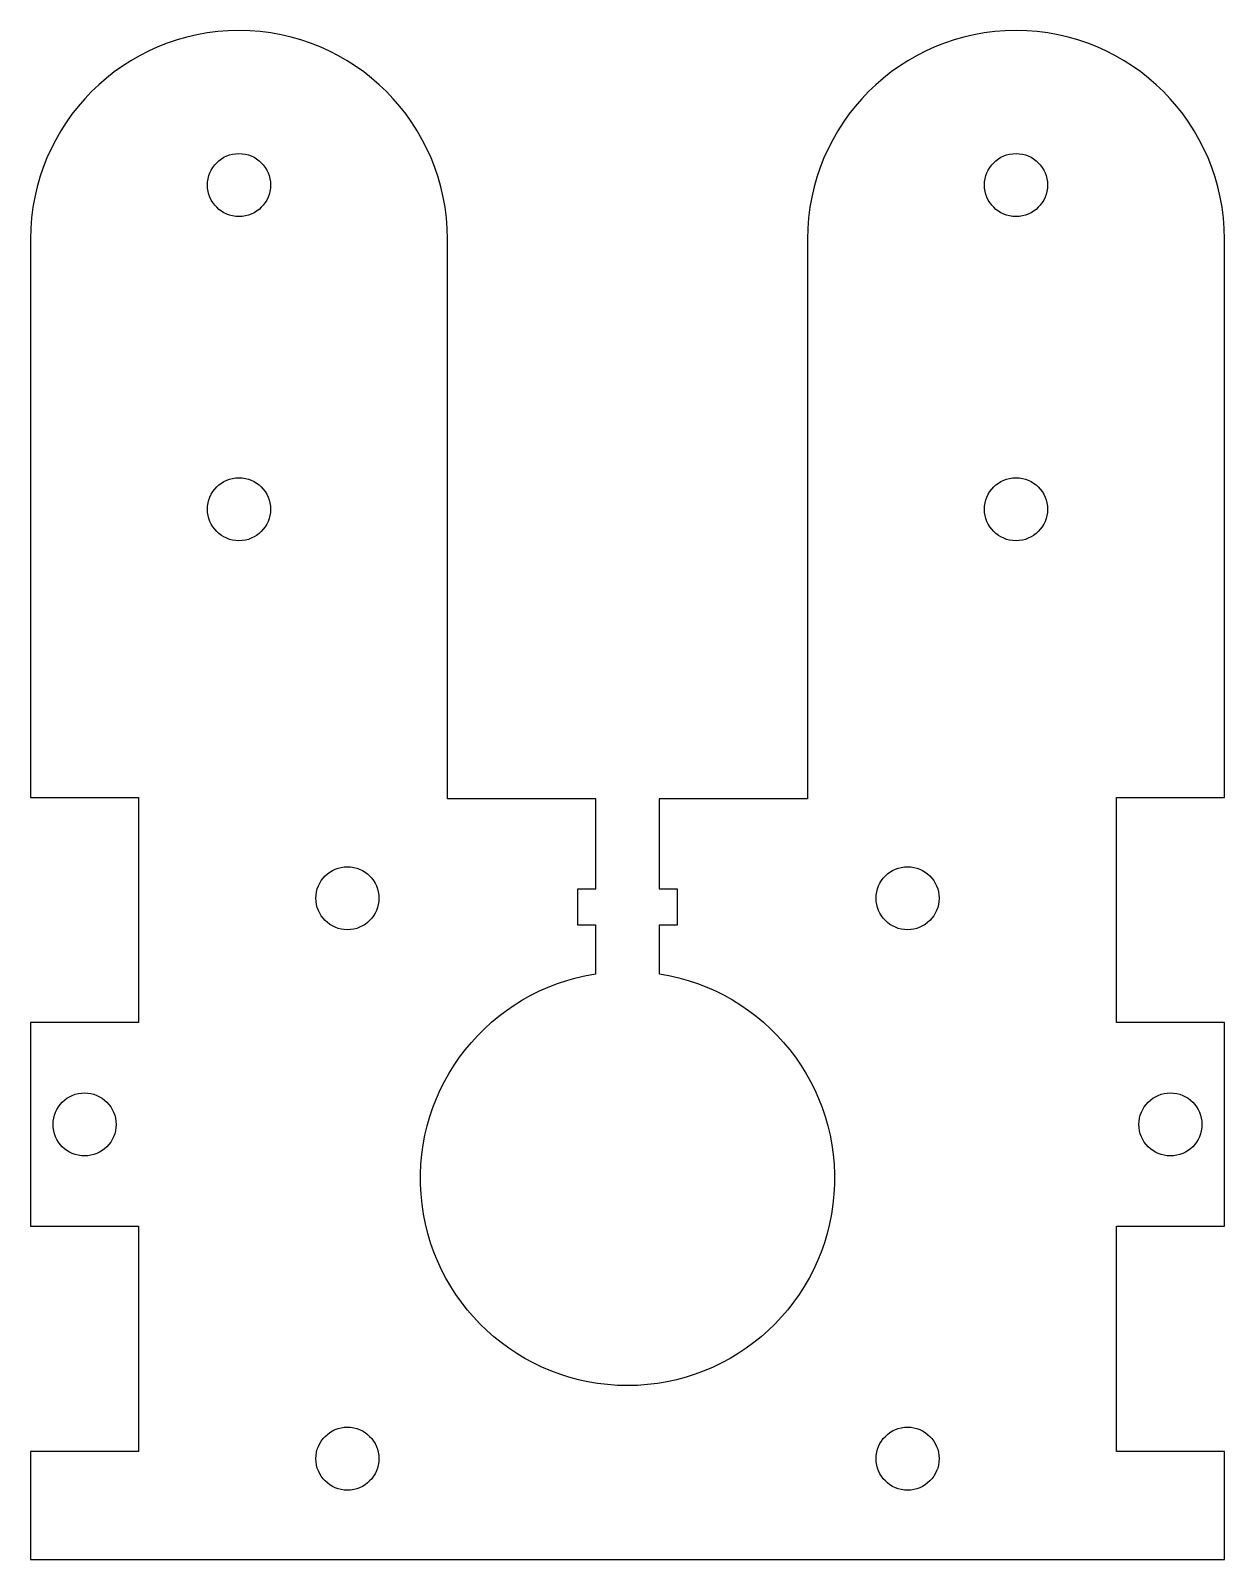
# Model space of a CAD drawing. Header units: millimetres. Extents: x -33.2 to 33.2, y -21.1 to 63.7.
import ezdxf

# ---------------------------------------------------------------- set-up
doc = ezdxf.new("R2010")
doc.units = ezdxf.units.MM

msp = doc.modelspace()

# ---------------------------------------------------------------- linework, layer by layer
msp.add_lwpolyline([(1.75, 14.07), (1.75, 11.366, -13.066325), (-1.75, 11.366), (-1.75, 14.07), (-2.75, 14.07), (-2.75, 16.07), (-1.75, 16.07), (-1.75, 21.07), (-10, 21.07), (-10, 52.15, 1), (-33.15, 52.15), (-33.15, 21.15), (-27.15, 21.15), (-27.15, 8.65), (-33.15, 8.65), (-33.15, -2.65), (-27.15, -2.65), (-27.15, -15.15), (-33.15, -15.15), (-33.15, -21.15), (33.15, -21.15), (33.15, -15.15), (27.15, -15.15), (27.15, -2.65), (33.15, -2.65), (33.15, 8.65), (27.15, 8.65), (27.15, 21.15), (33.15, 21.15), (33.15, 52.15, 1), (10, 52.15), (10, 21.07), (1.75, 21.07), (1.75, 16.07), (2.75, 16.07), (2.75, 14.07)], format="xyb", close=True)
for centre in [(-21.575, 55.15), (21.575, 55.15), (-21.575, 37.15), (21.575, 37.15), (-15.556, 15.556), (15.556, 15.556), (-30.15, 3), (30.15, 3), (-15.556, -15.556), (15.556, -15.556)]:
    msp.add_circle(centre, 1.75)

doc.saveas('drawing.dxf')
